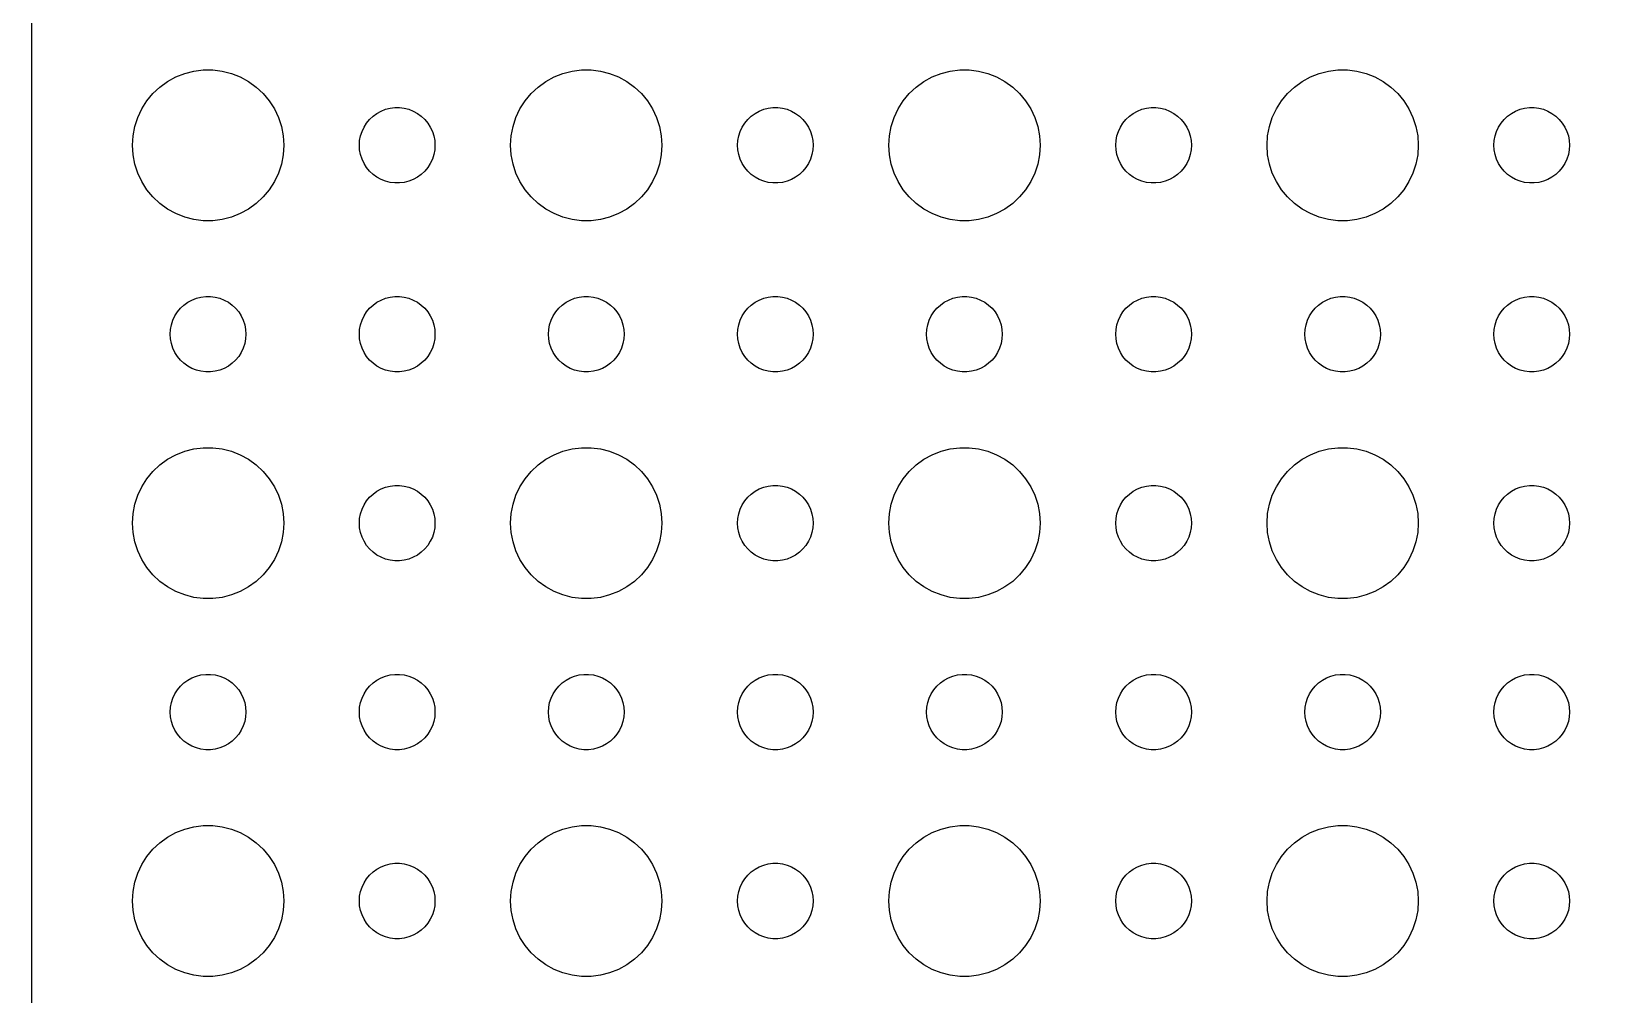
# Model space of a CAD drawing. Extents: x -67 to 67, y -74 to 74.
# Drawn here: x -67 to -4.3, y -41.2 to -3 of the extents above; entities that cross this region are included whole.
import ezdxf

# ---------------------------------------------------------------- set-up
doc = ezdxf.new("R2010")
doc.units = 0
doc.layers.get('0').update_dxf_attribs({"linetype": 'CONTINUOUS'})

msp = doc.modelspace()

# ---------------------------------------------------------------- linework, layer by layer
msp.add_lwpolyline([(-67, 69.5), (-67, -69.5), (-66.9606, -70.1267), (-66.8429, -70.7434), (-66.6489, -71.3406), (-66.3815, -71.9088), (-66.0451, -72.4389), (-65.6448, -72.9227), (-65.1871, -73.3526), (-64.6791, -73.7216), (-64.1289, -74.0241), (-63.5451, -74.2553), (-62.9369, -74.4114), (-62.314, -74.4901), (-62, -74.4901), (-62, -74.497), (62, -74.497)])
for points in [[(-60.1884, -10.4941), (-60.5621, -10.4469), (-60.9271, -10.3532), (-61.2773, -10.2145), (-61.6075, -10.033), (-61.9123, -9.81154), (-62.1869, -9.55364), (-62.4271, -9.26336), (-62.6289, -8.94526), (-62.7893, -8.60437), (-62.9057, -8.24607), (-62.9763, -7.876), (-63, -7.5), (-62.9763, -7.124), (-62.9057, -6.75393), (-62.7893, -6.39563), (-62.6289, -6.05474), (-62.4271, -5.73664), (-62.1869, -5.44636), (-61.9123, -5.18846), (-61.6075, -4.96702), (-61.2773, -4.78552), (-60.9271, -4.64683), (-60.5621, -4.55314), (-60.1884, -4.50592), (-59.8116, -4.50592), (-59.4379, -4.55314), (-59.0729, -4.64683), (-58.7227, -4.78552), (-58.3925, -4.96702), (-58.0877, -5.18846), (-57.8131, -5.44636), (-57.5729, -5.73664), (-57.3711, -6.05474), (-57.2107, -6.39563), (-57.0943, -6.75393), (-57.0237, -7.124), (-57, -7.5), (-57.0237, -7.876), (-57.0943, -8.24607), (-57.2107, -8.60437), (-57.3711, -8.94526), (-57.5729, -9.26336), (-57.8131, -9.55364), (-58.0877, -9.81154), (-58.3925, -10.033), (-58.7227, -10.2145), (-59.0729, -10.3532), (-59.4379, -10.4469), (-59.8116, -10.4941)], [(-45.1884, -10.4941), (-45.5621, -10.4469), (-45.9271, -10.3532), (-46.2773, -10.2145), (-46.6075, -10.033), (-46.9123, -9.81154), (-47.1869, -9.55364), (-47.4271, -9.26336), (-47.6289, -8.94526), (-47.7893, -8.60437), (-47.9057, -8.24607), (-47.9763, -7.876), (-48, -7.5), (-47.9763, -7.124), (-47.9057, -6.75393), (-47.7893, -6.39563), (-47.6289, -6.05474), (-47.4271, -5.73664), (-47.1869, -5.44636), (-46.9123, -5.18846), (-46.6075, -4.96702), (-46.2773, -4.78552), (-45.9271, -4.64683), (-45.5621, -4.55314), (-45.1884, -4.50592), (-44.8116, -4.50592), (-44.4379, -4.55314), (-44.0729, -4.64683), (-43.7227, -4.78552), (-43.3925, -4.96702), (-43.0877, -5.18846), (-42.8131, -5.44636), (-42.5729, -5.73664), (-42.3711, -6.05474), (-42.2107, -6.39563), (-42.0943, -6.75393), (-42.0237, -7.124), (-42, -7.5), (-42.0237, -7.876), (-42.0943, -8.24607), (-42.2107, -8.60437), (-42.3711, -8.94526), (-42.5729, -9.26336), (-42.8131, -9.55364), (-43.0877, -9.81154), (-43.3925, -10.033), (-43.7227, -10.2145), (-44.0729, -10.3532), (-44.4379, -10.4469), (-44.8116, -10.4941)], [(-30.1884, -10.4941), (-30.5621, -10.4469), (-30.9271, -10.3532), (-31.2773, -10.2145), (-31.6075, -10.033), (-31.9123, -9.81154), (-32.1869, -9.55364), (-32.4271, -9.26336), (-32.6289, -8.94526), (-32.7893, -8.60437), (-32.9057, -8.24607), (-32.9763, -7.876), (-33, -7.5), (-32.9763, -7.124), (-32.9057, -6.75393), (-32.7893, -6.39563), (-32.6289, -6.05474), (-32.4271, -5.73664), (-32.1869, -5.44636), (-31.9123, -5.18846), (-31.6075, -4.96702), (-31.2773, -4.78552), (-30.9271, -4.64683), (-30.5621, -4.55314), (-30.1884, -4.50592), (-29.8116, -4.50592), (-29.4379, -4.55314), (-29.0729, -4.64683), (-28.7227, -4.78552), (-28.3925, -4.96702), (-28.0877, -5.18846), (-27.8131, -5.44636), (-27.5729, -5.73664), (-27.3711, -6.05474), (-27.2107, -6.39563), (-27.0943, -6.75393), (-27.0237, -7.124), (-27, -7.5), (-27.0237, -7.876), (-27.0943, -8.24607), (-27.2107, -8.60437), (-27.3711, -8.94526), (-27.5729, -9.26336), (-27.8131, -9.55364), (-28.0877, -9.81154), (-28.3925, -10.033), (-28.7227, -10.2145), (-29.0729, -10.3532), (-29.4379, -10.4469), (-29.8116, -10.4941)], [(-15.1884, -10.4941), (-15.5621, -10.4469), (-15.9271, -10.3532), (-16.2773, -10.2145), (-16.6075, -10.033), (-16.9123, -9.81154), (-17.1869, -9.55364), (-17.4271, -9.26336), (-17.6289, -8.94526), (-17.7893, -8.60437), (-17.9057, -8.24607), (-17.9763, -7.876), (-18, -7.5), (-17.9763, -7.124), (-17.9057, -6.75393), (-17.7893, -6.39563), (-17.6289, -6.05474), (-17.4271, -5.73664), (-17.1869, -5.44636), (-16.9123, -5.18846), (-16.6075, -4.96702), (-16.2773, -4.78552), (-15.9271, -4.64683), (-15.5621, -4.55314), (-15.1884, -4.50592), (-14.8116, -4.50592), (-14.4379, -4.55314), (-14.0729, -4.64683), (-13.7227, -4.78552), (-13.3925, -4.96702), (-13.0877, -5.18846), (-12.8131, -5.44636), (-12.5729, -5.73664), (-12.3711, -6.05474), (-12.2107, -6.39563), (-12.0943, -6.75393), (-12.0237, -7.124), (-12, -7.5), (-12.0237, -7.876), (-12.0943, -8.24607), (-12.2107, -8.60437), (-12.3711, -8.94526), (-12.5729, -9.26336), (-12.8131, -9.55364), (-13.0877, -9.81154), (-13.3925, -10.033), (-13.7227, -10.2145), (-14.0729, -10.3532), (-14.4379, -10.4469), (-14.8116, -10.4941)], [(-52.5942, -8.99704), (-52.7811, -8.97343), (-52.9635, -8.92658), (-53.1387, -8.85724), (-53.3037, -8.76649), (-53.4561, -8.65577), (-53.5935, -8.52682), (-53.7135, -8.38168), (-53.8145, -8.22263), (-53.8947, -8.05219), (-53.9529, -7.87303), (-53.9882, -7.688), (-54, -7.5), (-53.9882, -7.312), (-53.9529, -7.12697), (-53.8947, -6.94781), (-53.8145, -6.77737), (-53.7135, -6.61832), (-53.5935, -6.47318), (-53.4561, -6.34423), (-53.3037, -6.23351), (-53.1387, -6.14276), (-52.9635, -6.07342), (-52.7811, -6.02657), (-52.5942, -6.00296), (-52.4058, -6.00296), (-52.2189, -6.02657), (-52.0365, -6.07342), (-51.8613, -6.14276), (-51.6963, -6.23351), (-51.5439, -6.34423), (-51.4065, -6.47318), (-51.2865, -6.61832), (-51.1855, -6.77737), (-51.1053, -6.94781), (-51.0471, -7.12697), (-51.0118, -7.312), (-51, -7.5), (-51.0118, -7.688), (-51.0471, -7.87303), (-51.1053, -8.05219), (-51.1855, -8.22263), (-51.2865, -8.38168), (-51.4065, -8.52682), (-51.5439, -8.65577), (-51.6963, -8.76649), (-51.8613, -8.85724), (-52.0365, -8.92658), (-52.2189, -8.97343), (-52.4058, -8.99704)], [(-37.5942, -8.99704), (-37.7811, -8.97343), (-37.9635, -8.92658), (-38.1387, -8.85724), (-38.3037, -8.76649), (-38.4561, -8.65577), (-38.5935, -8.52682), (-38.7135, -8.38168), (-38.8145, -8.22263), (-38.8947, -8.05219), (-38.9529, -7.87303), (-38.9882, -7.688), (-39, -7.5), (-38.9882, -7.312), (-38.9529, -7.12697), (-38.8947, -6.94781), (-38.8145, -6.77737), (-38.7135, -6.61832), (-38.5935, -6.47318), (-38.4561, -6.34423), (-38.3037, -6.23351), (-38.1387, -6.14276), (-37.9635, -6.07342), (-37.7811, -6.02657), (-37.5942, -6.00296), (-37.4058, -6.00296), (-37.2189, -6.02657), (-37.0365, -6.07342), (-36.8613, -6.14276), (-36.6963, -6.23351), (-36.5439, -6.34423), (-36.4065, -6.47318), (-36.2865, -6.61832), (-36.1855, -6.77737), (-36.1053, -6.94781), (-36.0471, -7.12697), (-36.0118, -7.312), (-36, -7.5), (-36.0118, -7.688), (-36.0471, -7.87303), (-36.1053, -8.05219), (-36.1855, -8.22263), (-36.2865, -8.38168), (-36.4065, -8.52682), (-36.5439, -8.65577), (-36.6963, -8.76649), (-36.8613, -8.85724), (-37.0365, -8.92658), (-37.2189, -8.97343), (-37.4058, -8.99704)], [(-22.5942, -8.99704), (-22.7811, -8.97343), (-22.9635, -8.92658), (-23.1387, -8.85724), (-23.3037, -8.76649), (-23.4561, -8.65577), (-23.5935, -8.52682), (-23.7135, -8.38168), (-23.8145, -8.22263), (-23.8947, -8.05219), (-23.9529, -7.87303), (-23.9882, -7.688), (-24, -7.5), (-23.9882, -7.312), (-23.9529, -7.12697), (-23.8947, -6.94781), (-23.8145, -6.77737), (-23.7135, -6.61832), (-23.5935, -6.47318), (-23.4561, -6.34423), (-23.3037, -6.23351), (-23.1387, -6.14276), (-22.9635, -6.07342), (-22.7811, -6.02657), (-22.5942, -6.00296), (-22.4058, -6.00296), (-22.2189, -6.02657), (-22.0365, -6.07342), (-21.8613, -6.14276), (-21.6963, -6.23351), (-21.5439, -6.34423), (-21.4065, -6.47318), (-21.2865, -6.61832), (-21.1855, -6.77737), (-21.1053, -6.94781), (-21.0471, -7.12697), (-21.0118, -7.312), (-21, -7.5), (-21.0118, -7.688), (-21.0471, -7.87303), (-21.1053, -8.05219), (-21.1855, -8.22263), (-21.2865, -8.38168), (-21.4065, -8.52682), (-21.5439, -8.65577), (-21.6963, -8.76649), (-21.8613, -8.85724), (-22.0365, -8.92658), (-22.2189, -8.97343), (-22.4058, -8.99704)], [(-7.59419, -8.99704), (-7.78107, -8.97343), (-7.96353, -8.92658), (-8.13867, -8.85724), (-8.30374, -8.76649), (-8.45614, -8.65577), (-8.59345, -8.52682), (-8.71353, -8.38168), (-8.81446, -8.22263), (-8.89466, -8.05219), (-8.95287, -7.87303), (-8.98817, -7.688), (-9, -7.5), (-8.98817, -7.312), (-8.95287, -7.12697), (-8.89466, -6.94781), (-8.81446, -6.77737), (-8.71353, -6.61832), (-8.59345, -6.47318), (-8.45614, -6.34423), (-8.30374, -6.23351), (-8.13867, -6.14276), (-7.96353, -6.07342), (-7.78107, -6.02657), (-7.59419, -6.00296), (-7.40581, -6.00296), (-7.21893, -6.02657), (-7.03647, -6.07342), (-6.86133, -6.14276), (-6.69626, -6.23351), (-6.54386, -6.34423), (-6.40655, -6.47318), (-6.28647, -6.61832), (-6.18554, -6.77737), (-6.10534, -6.94781), (-6.04713, -7.12697), (-6.01183, -7.312), (-6, -7.5), (-6.01183, -7.688), (-6.04713, -7.87303), (-6.10534, -8.05219), (-6.18554, -8.22263), (-6.28647, -8.38168), (-6.40655, -8.52682), (-6.54386, -8.65577), (-6.69626, -8.76649), (-6.86133, -8.85724), (-7.03647, -8.92658), (-7.21893, -8.97343), (-7.40581, -8.99704)], [(-60.0942, -16.497), (-60.2811, -16.4734), (-60.4635, -16.4266), (-60.6387, -16.3572), (-60.8037, -16.2665), (-60.9561, -16.1558), (-61.0935, -16.0268), (-61.2135, -15.8817), (-61.3145, -15.7226), (-61.3947, -15.5522), (-61.4529, -15.373), (-61.4882, -15.188), (-61.5, -15), (-61.4882, -14.812), (-61.4529, -14.627), (-61.3947, -14.4478), (-61.3145, -14.2774), (-61.2135, -14.1183), (-61.0935, -13.9732), (-60.9561, -13.8442), (-60.8037, -13.7335), (-60.6387, -13.6428), (-60.4635, -13.5734), (-60.2811, -13.5266), (-60.0942, -13.503), (-59.9058, -13.503), (-59.7189, -13.5266), (-59.5365, -13.5734), (-59.3613, -13.6428), (-59.1963, -13.7335), (-59.0439, -13.8442), (-58.9065, -13.9732), (-58.7865, -14.1183), (-58.6855, -14.2774), (-58.6053, -14.4478), (-58.5471, -14.627), (-58.5118, -14.812), (-58.5, -15), (-58.5118, -15.188), (-58.5471, -15.373), (-58.6053, -15.5522), (-58.6855, -15.7226), (-58.7865, -15.8817), (-58.9065, -16.0268), (-59.0439, -16.1558), (-59.1963, -16.2665), (-59.3613, -16.3572), (-59.5365, -16.4266), (-59.7189, -16.4734), (-59.9058, -16.497)], [(-52.5942, -16.497), (-52.7811, -16.4734), (-52.9635, -16.4266), (-53.1387, -16.3572), (-53.3037, -16.2665), (-53.4561, -16.1558), (-53.5935, -16.0268), (-53.7135, -15.8817), (-53.8145, -15.7226), (-53.8947, -15.5522), (-53.9529, -15.373), (-53.9882, -15.188), (-54, -15), (-53.9882, -14.812), (-53.9529, -14.627), (-53.8947, -14.4478), (-53.8145, -14.2774), (-53.7135, -14.1183), (-53.5935, -13.9732), (-53.4561, -13.8442), (-53.3037, -13.7335), (-53.1387, -13.6428), (-52.9635, -13.5734), (-52.7811, -13.5266), (-52.5942, -13.503), (-52.4058, -13.503), (-52.2189, -13.5266), (-52.0365, -13.5734), (-51.8613, -13.6428), (-51.6963, -13.7335), (-51.5439, -13.8442), (-51.4065, -13.9732), (-51.2865, -14.1183), (-51.1855, -14.2774), (-51.1053, -14.4478), (-51.0471, -14.627), (-51.0118, -14.812), (-51, -15), (-51.0118, -15.188), (-51.0471, -15.373), (-51.1053, -15.5522), (-51.1855, -15.7226), (-51.2865, -15.8817), (-51.4065, -16.0268), (-51.5439, -16.1558), (-51.6963, -16.2665), (-51.8613, -16.3572), (-52.0365, -16.4266), (-52.2189, -16.4734), (-52.4058, -16.497)], [(-45.0942, -16.497), (-45.2811, -16.4734), (-45.4635, -16.4266), (-45.6387, -16.3572), (-45.8037, -16.2665), (-45.9561, -16.1558), (-46.0935, -16.0268), (-46.2135, -15.8817), (-46.3145, -15.7226), (-46.3947, -15.5522), (-46.4529, -15.373), (-46.4882, -15.188), (-46.5, -15), (-46.4882, -14.812), (-46.4529, -14.627), (-46.3947, -14.4478), (-46.3145, -14.2774), (-46.2135, -14.1183), (-46.0935, -13.9732), (-45.9561, -13.8442), (-45.8037, -13.7335), (-45.6387, -13.6428), (-45.4635, -13.5734), (-45.2811, -13.5266), (-45.0942, -13.503), (-44.9058, -13.503), (-44.7189, -13.5266), (-44.5365, -13.5734), (-44.3613, -13.6428), (-44.1963, -13.7335), (-44.0439, -13.8442), (-43.9065, -13.9732), (-43.7865, -14.1183), (-43.6855, -14.2774), (-43.6053, -14.4478), (-43.5471, -14.627), (-43.5118, -14.812), (-43.5, -15), (-43.5118, -15.188), (-43.5471, -15.373), (-43.6053, -15.5522), (-43.6855, -15.7226), (-43.7865, -15.8817), (-43.9065, -16.0268), (-44.0439, -16.1558), (-44.1963, -16.2665), (-44.3613, -16.3572), (-44.5365, -16.4266), (-44.7189, -16.4734), (-44.9058, -16.497)], [(-37.5942, -16.497), (-37.7811, -16.4734), (-37.9635, -16.4266), (-38.1387, -16.3572), (-38.3037, -16.2665), (-38.4561, -16.1558), (-38.5935, -16.0268), (-38.7135, -15.8817), (-38.8145, -15.7226), (-38.8947, -15.5522), (-38.9529, -15.373), (-38.9882, -15.188), (-39, -15), (-38.9882, -14.812), (-38.9529, -14.627), (-38.8947, -14.4478), (-38.8145, -14.2774), (-38.7135, -14.1183), (-38.5935, -13.9732), (-38.4561, -13.8442), (-38.3037, -13.7335), (-38.1387, -13.6428), (-37.9635, -13.5734), (-37.7811, -13.5266), (-37.5942, -13.503), (-37.4058, -13.503), (-37.2189, -13.5266), (-37.0365, -13.5734), (-36.8613, -13.6428), (-36.6963, -13.7335), (-36.5439, -13.8442), (-36.4065, -13.9732), (-36.2865, -14.1183), (-36.1855, -14.2774), (-36.1053, -14.4478), (-36.0471, -14.627), (-36.0118, -14.812), (-36, -15), (-36.0118, -15.188), (-36.0471, -15.373), (-36.1053, -15.5522), (-36.1855, -15.7226), (-36.2865, -15.8817), (-36.4065, -16.0268), (-36.5439, -16.1558), (-36.6963, -16.2665), (-36.8613, -16.3572), (-37.0365, -16.4266), (-37.2189, -16.4734), (-37.4058, -16.497)], [(-30.0942, -16.497), (-30.2811, -16.4734), (-30.4635, -16.4266), (-30.6387, -16.3572), (-30.8037, -16.2665), (-30.9561, -16.1558), (-31.0935, -16.0268), (-31.2135, -15.8817), (-31.3145, -15.7226), (-31.3947, -15.5522), (-31.4529, -15.373), (-31.4882, -15.188), (-31.5, -15), (-31.4882, -14.812), (-31.4529, -14.627), (-31.3947, -14.4478), (-31.3145, -14.2774), (-31.2135, -14.1183), (-31.0935, -13.9732), (-30.9561, -13.8442), (-30.8037, -13.7335), (-30.6387, -13.6428), (-30.4635, -13.5734), (-30.2811, -13.5266), (-30.0942, -13.503), (-29.9058, -13.503), (-29.7189, -13.5266), (-29.5365, -13.5734), (-29.3613, -13.6428), (-29.1963, -13.7335), (-29.0439, -13.8442), (-28.9065, -13.9732), (-28.7865, -14.1183), (-28.6855, -14.2774), (-28.6053, -14.4478), (-28.5471, -14.627), (-28.5118, -14.812), (-28.5, -15), (-28.5118, -15.188), (-28.5471, -15.373), (-28.6053, -15.5522), (-28.6855, -15.7226), (-28.7865, -15.8817), (-28.9065, -16.0268), (-29.0439, -16.1558), (-29.1963, -16.2665), (-29.3613, -16.3572), (-29.5365, -16.4266), (-29.7189, -16.4734), (-29.9058, -16.497)], [(-22.5942, -16.497), (-22.7811, -16.4734), (-22.9635, -16.4266), (-23.1387, -16.3572), (-23.3037, -16.2665), (-23.4561, -16.1558), (-23.5935, -16.0268), (-23.7135, -15.8817), (-23.8145, -15.7226), (-23.8947, -15.5522), (-23.9529, -15.373), (-23.9882, -15.188), (-24, -15), (-23.9882, -14.812), (-23.9529, -14.627), (-23.8947, -14.4478), (-23.8145, -14.2774), (-23.7135, -14.1183), (-23.5935, -13.9732), (-23.4561, -13.8442), (-23.3037, -13.7335), (-23.1387, -13.6428), (-22.9635, -13.5734), (-22.7811, -13.5266), (-22.5942, -13.503), (-22.4058, -13.503), (-22.2189, -13.5266), (-22.0365, -13.5734), (-21.8613, -13.6428), (-21.6963, -13.7335), (-21.5439, -13.8442), (-21.4065, -13.9732), (-21.2865, -14.1183), (-21.1855, -14.2774), (-21.1053, -14.4478), (-21.0471, -14.627), (-21.0118, -14.812), (-21, -15), (-21.0118, -15.188), (-21.0471, -15.373), (-21.1053, -15.5522), (-21.1855, -15.7226), (-21.2865, -15.8817), (-21.4065, -16.0268), (-21.5439, -16.1558), (-21.6963, -16.2665), (-21.8613, -16.3572), (-22.0365, -16.4266), (-22.2189, -16.4734), (-22.4058, -16.497)], [(-15.0942, -16.497), (-15.2811, -16.4734), (-15.4635, -16.4266), (-15.6387, -16.3572), (-15.8037, -16.2665), (-15.9561, -16.1558), (-16.0935, -16.0268), (-16.2135, -15.8817), (-16.3145, -15.7226), (-16.3947, -15.5522), (-16.4529, -15.373), (-16.4882, -15.188), (-16.5, -15), (-16.4882, -14.812), (-16.4529, -14.627), (-16.3947, -14.4478), (-16.3145, -14.2774), (-16.2135, -14.1183), (-16.0935, -13.9732), (-15.9561, -13.8442), (-15.8037, -13.7335), (-15.6387, -13.6428), (-15.4635, -13.5734), (-15.2811, -13.5266), (-15.0942, -13.503), (-14.9058, -13.503), (-14.7189, -13.5266), (-14.5365, -13.5734), (-14.3613, -13.6428), (-14.1963, -13.7335), (-14.0439, -13.8442), (-13.9065, -13.9732), (-13.7865, -14.1183), (-13.6855, -14.2774), (-13.6053, -14.4478), (-13.5471, -14.627), (-13.5118, -14.812), (-13.5, -15), (-13.5118, -15.188), (-13.5471, -15.373), (-13.6053, -15.5522), (-13.6855, -15.7226), (-13.7865, -15.8817), (-13.9065, -16.0268), (-14.0439, -16.1558), (-14.1963, -16.2665), (-14.3613, -16.3572), (-14.5365, -16.4266), (-14.7189, -16.4734), (-14.9058, -16.497)], [(-7.59419, -16.497), (-7.78107, -16.4734), (-7.96353, -16.4266), (-8.13867, -16.3572), (-8.30374, -16.2665), (-8.45614, -16.1558), (-8.59345, -16.0268), (-8.71353, -15.8817), (-8.81446, -15.7226), (-8.89466, -15.5522), (-8.95287, -15.373), (-8.98817, -15.188), (-9, -15), (-8.98817, -14.812), (-8.95287, -14.627), (-8.89466, -14.4478), (-8.81446, -14.2774), (-8.71353, -14.1183), (-8.59345, -13.9732), (-8.45614, -13.8442), (-8.30374, -13.7335), (-8.13867, -13.6428), (-7.96353, -13.5734), (-7.78107, -13.5266), (-7.59419, -13.503), (-7.40581, -13.503), (-7.21893, -13.5266), (-7.03647, -13.5734), (-6.86133, -13.6428), (-6.69626, -13.7335), (-6.54386, -13.8442), (-6.40655, -13.9732), (-6.28647, -14.1183), (-6.18554, -14.2774), (-6.10534, -14.4478), (-6.04713, -14.627), (-6.01183, -14.812), (-6, -15), (-6.01183, -15.188), (-6.04713, -15.373), (-6.10534, -15.5522), (-6.18554, -15.7226), (-6.28647, -15.8817), (-6.40655, -16.0268), (-6.54386, -16.1558), (-6.69626, -16.2665), (-6.86133, -16.3572), (-7.03647, -16.4266), (-7.21893, -16.4734), (-7.40581, -16.497)], [(-60.1884, -25.4941), (-60.5621, -25.4469), (-60.9271, -25.3532), (-61.2773, -25.2145), (-61.6075, -25.033), (-61.9123, -24.8115), (-62.1869, -24.5536), (-62.4271, -24.2634), (-62.6289, -23.9453), (-62.7893, -23.6044), (-62.9057, -23.2461), (-62.9763, -22.876), (-63, -22.5), (-62.9763, -22.124), (-62.9057, -21.7539), (-62.7893, -21.3956), (-62.6289, -21.0547), (-62.4271, -20.7366), (-62.1869, -20.4464), (-61.9123, -20.1885), (-61.6075, -19.967), (-61.2773, -19.7855), (-60.9271, -19.6468), (-60.5621, -19.5531), (-60.1884, -19.5059), (-59.8116, -19.5059), (-59.4379, -19.5531), (-59.0729, -19.6468), (-58.7227, -19.7855), (-58.3925, -19.967), (-58.0877, -20.1885), (-57.8131, -20.4464), (-57.5729, -20.7366), (-57.3711, -21.0547), (-57.2107, -21.3956), (-57.0943, -21.7539), (-57.0237, -22.124), (-57, -22.5), (-57.0237, -22.876), (-57.0943, -23.2461), (-57.2107, -23.6044), (-57.3711, -23.9453), (-57.5729, -24.2634), (-57.8131, -24.5536), (-58.0877, -24.8115), (-58.3925, -25.033), (-58.7227, -25.2145), (-59.0729, -25.3532), (-59.4379, -25.4469), (-59.8116, -25.4941)], [(-45.1884, -25.4941), (-45.5621, -25.4469), (-45.9271, -25.3532), (-46.2773, -25.2145), (-46.6075, -25.033), (-46.9123, -24.8115), (-47.1869, -24.5536), (-47.4271, -24.2634), (-47.6289, -23.9453), (-47.7893, -23.6044), (-47.9057, -23.2461), (-47.9763, -22.876), (-48, -22.5), (-47.9763, -22.124), (-47.9057, -21.7539), (-47.7893, -21.3956), (-47.6289, -21.0547), (-47.4271, -20.7366), (-47.1869, -20.4464), (-46.9123, -20.1885), (-46.6075, -19.967), (-46.2773, -19.7855), (-45.9271, -19.6468), (-45.5621, -19.5531), (-45.1884, -19.5059), (-44.8116, -19.5059), (-44.4379, -19.5531), (-44.0729, -19.6468), (-43.7227, -19.7855), (-43.3925, -19.967), (-43.0877, -20.1885), (-42.8131, -20.4464), (-42.5729, -20.7366), (-42.3711, -21.0547), (-42.2107, -21.3956), (-42.0943, -21.7539), (-42.0237, -22.124), (-42, -22.5), (-42.0237, -22.876), (-42.0943, -23.2461), (-42.2107, -23.6044), (-42.3711, -23.9453), (-42.5729, -24.2634), (-42.8131, -24.5536), (-43.0877, -24.8115), (-43.3925, -25.033), (-43.7227, -25.2145), (-44.0729, -25.3532), (-44.4379, -25.4469), (-44.8116, -25.4941)], [(-30.1884, -25.4941), (-30.5621, -25.4469), (-30.9271, -25.3532), (-31.2773, -25.2145), (-31.6075, -25.033), (-31.9123, -24.8115), (-32.1869, -24.5536), (-32.4271, -24.2634), (-32.6289, -23.9453), (-32.7893, -23.6044), (-32.9057, -23.2461), (-32.9763, -22.876), (-33, -22.5), (-32.9763, -22.124), (-32.9057, -21.7539), (-32.7893, -21.3956), (-32.6289, -21.0547), (-32.4271, -20.7366), (-32.1869, -20.4464), (-31.9123, -20.1885), (-31.6075, -19.967), (-31.2773, -19.7855), (-30.9271, -19.6468), (-30.5621, -19.5531), (-30.1884, -19.5059), (-29.8116, -19.5059), (-29.4379, -19.5531), (-29.0729, -19.6468), (-28.7227, -19.7855), (-28.3925, -19.967), (-28.0877, -20.1885), (-27.8131, -20.4464), (-27.5729, -20.7366), (-27.3711, -21.0547), (-27.2107, -21.3956), (-27.0943, -21.7539), (-27.0237, -22.124), (-27, -22.5), (-27.0237, -22.876), (-27.0943, -23.2461), (-27.2107, -23.6044), (-27.3711, -23.9453), (-27.5729, -24.2634), (-27.8131, -24.5536), (-28.0877, -24.8115), (-28.3925, -25.033), (-28.7227, -25.2145), (-29.0729, -25.3532), (-29.4379, -25.4469), (-29.8116, -25.4941)], [(-15.1884, -25.4941), (-15.5621, -25.4469), (-15.9271, -25.3532), (-16.2773, -25.2145), (-16.6075, -25.033), (-16.9123, -24.8115), (-17.1869, -24.5536), (-17.4271, -24.2634), (-17.6289, -23.9453), (-17.7893, -23.6044), (-17.9057, -23.2461), (-17.9763, -22.876), (-18, -22.5), (-17.9763, -22.124), (-17.9057, -21.7539), (-17.7893, -21.3956), (-17.6289, -21.0547), (-17.4271, -20.7366), (-17.1869, -20.4464), (-16.9123, -20.1885), (-16.6075, -19.967), (-16.2773, -19.7855), (-15.9271, -19.6468), (-15.5621, -19.5531), (-15.1884, -19.5059), (-14.8116, -19.5059), (-14.4379, -19.5531), (-14.0729, -19.6468), (-13.7227, -19.7855), (-13.3925, -19.967), (-13.0877, -20.1885), (-12.8131, -20.4464), (-12.5729, -20.7366), (-12.3711, -21.0547), (-12.2107, -21.3956), (-12.0943, -21.7539), (-12.0237, -22.124), (-12, -22.5), (-12.0237, -22.876), (-12.0943, -23.2461), (-12.2107, -23.6044), (-12.3711, -23.9453), (-12.5729, -24.2634), (-12.8131, -24.5536), (-13.0877, -24.8115), (-13.3925, -25.033), (-13.7227, -25.2145), (-14.0729, -25.3532), (-14.4379, -25.4469), (-14.8116, -25.4941)], [(-52.5942, -23.997), (-52.7811, -23.9734), (-52.9635, -23.9266), (-53.1387, -23.8572), (-53.3037, -23.7665), (-53.4561, -23.6558), (-53.5935, -23.5268), (-53.7135, -23.3817), (-53.8145, -23.2226), (-53.8947, -23.0522), (-53.9529, -22.873), (-53.9882, -22.688), (-54, -22.5), (-53.9882, -22.312), (-53.9529, -22.127), (-53.8947, -21.9478), (-53.8145, -21.7774), (-53.7135, -21.6183), (-53.5935, -21.4732), (-53.4561, -21.3442), (-53.3037, -21.2335), (-53.1387, -21.1428), (-52.9635, -21.0734), (-52.7811, -21.0266), (-52.5942, -21.003), (-52.4058, -21.003), (-52.2189, -21.0266), (-52.0365, -21.0734), (-51.8613, -21.1428), (-51.6963, -21.2335), (-51.5439, -21.3442), (-51.4065, -21.4732), (-51.2865, -21.6183), (-51.1855, -21.7774), (-51.1053, -21.9478), (-51.0471, -22.127), (-51.0118, -22.312), (-51, -22.5), (-51.0118, -22.688), (-51.0471, -22.873), (-51.1053, -23.0522), (-51.1855, -23.2226), (-51.2865, -23.3817), (-51.4065, -23.5268), (-51.5439, -23.6558), (-51.6963, -23.7665), (-51.8613, -23.8572), (-52.0365, -23.9266), (-52.2189, -23.9734), (-52.4058, -23.997)], [(-37.5942, -23.997), (-37.7811, -23.9734), (-37.9635, -23.9266), (-38.1387, -23.8572), (-38.3037, -23.7665), (-38.4561, -23.6558), (-38.5935, -23.5268), (-38.7135, -23.3817), (-38.8145, -23.2226), (-38.8947, -23.0522), (-38.9529, -22.873), (-38.9882, -22.688), (-39, -22.5), (-38.9882, -22.312), (-38.9529, -22.127), (-38.8947, -21.9478), (-38.8145, -21.7774), (-38.7135, -21.6183), (-38.5935, -21.4732), (-38.4561, -21.3442), (-38.3037, -21.2335), (-38.1387, -21.1428), (-37.9635, -21.0734), (-37.7811, -21.0266), (-37.5942, -21.003), (-37.4058, -21.003), (-37.2189, -21.0266), (-37.0365, -21.0734), (-36.8613, -21.1428), (-36.6963, -21.2335), (-36.5439, -21.3442), (-36.4065, -21.4732), (-36.2865, -21.6183), (-36.1855, -21.7774), (-36.1053, -21.9478), (-36.0471, -22.127), (-36.0118, -22.312), (-36, -22.5), (-36.0118, -22.688), (-36.0471, -22.873), (-36.1053, -23.0522), (-36.1855, -23.2226), (-36.2865, -23.3817), (-36.4065, -23.5268), (-36.5439, -23.6558), (-36.6963, -23.7665), (-36.8613, -23.8572), (-37.0365, -23.9266), (-37.2189, -23.9734), (-37.4058, -23.997)], [(-22.5942, -23.997), (-22.7811, -23.9734), (-22.9635, -23.9266), (-23.1387, -23.8572), (-23.3037, -23.7665), (-23.4561, -23.6558), (-23.5935, -23.5268), (-23.7135, -23.3817), (-23.8145, -23.2226), (-23.8947, -23.0522), (-23.9529, -22.873), (-23.9882, -22.688), (-24, -22.5), (-23.9882, -22.312), (-23.9529, -22.127), (-23.8947, -21.9478), (-23.8145, -21.7774), (-23.7135, -21.6183), (-23.5935, -21.4732), (-23.4561, -21.3442), (-23.3037, -21.2335), (-23.1387, -21.1428), (-22.9635, -21.0734), (-22.7811, -21.0266), (-22.5942, -21.003), (-22.4058, -21.003), (-22.2189, -21.0266), (-22.0365, -21.0734), (-21.8613, -21.1428), (-21.6963, -21.2335), (-21.5439, -21.3442), (-21.4065, -21.4732), (-21.2865, -21.6183), (-21.1855, -21.7774), (-21.1053, -21.9478), (-21.0471, -22.127), (-21.0118, -22.312), (-21, -22.5), (-21.0118, -22.688), (-21.0471, -22.873), (-21.1053, -23.0522), (-21.1855, -23.2226), (-21.2865, -23.3817), (-21.4065, -23.5268), (-21.5439, -23.6558), (-21.6963, -23.7665), (-21.8613, -23.8572), (-22.0365, -23.9266), (-22.2189, -23.9734), (-22.4058, -23.997)], [(-7.59419, -23.997), (-7.78107, -23.9734), (-7.96353, -23.9266), (-8.13867, -23.8572), (-8.30374, -23.7665), (-8.45614, -23.6558), (-8.59345, -23.5268), (-8.71353, -23.3817), (-8.81446, -23.2226), (-8.89466, -23.0522), (-8.95287, -22.873), (-8.98817, -22.688), (-9, -22.5), (-8.98817, -22.312), (-8.95287, -22.127), (-8.89466, -21.9478), (-8.81446, -21.7774), (-8.71353, -21.6183), (-8.59345, -21.4732), (-8.45614, -21.3442), (-8.30374, -21.2335), (-8.13867, -21.1428), (-7.96353, -21.0734), (-7.78107, -21.0266), (-7.59419, -21.003), (-7.40581, -21.003), (-7.21893, -21.0266), (-7.03647, -21.0734), (-6.86133, -21.1428), (-6.69626, -21.2335), (-6.54386, -21.3442), (-6.40655, -21.4732), (-6.28647, -21.6183), (-6.18554, -21.7774), (-6.10534, -21.9478), (-6.04713, -22.127), (-6.01183, -22.312), (-6, -22.5), (-6.01183, -22.688), (-6.04713, -22.873), (-6.10534, -23.0522), (-6.18554, -23.2226), (-6.28647, -23.3817), (-6.40655, -23.5268), (-6.54386, -23.6558), (-6.69626, -23.7665), (-6.86133, -23.8572), (-7.03647, -23.9266), (-7.21893, -23.9734), (-7.40581, -23.997)], [(-60.0942, -31.497), (-60.2811, -31.4734), (-60.4635, -31.4266), (-60.6387, -31.3572), (-60.8037, -31.2665), (-60.9561, -31.1558), (-61.0935, -31.0268), (-61.2135, -30.8817), (-61.3145, -30.7226), (-61.3947, -30.5522), (-61.4529, -30.373), (-61.4882, -30.188), (-61.5, -30), (-61.4882, -29.812), (-61.4529, -29.627), (-61.3947, -29.4478), (-61.3145, -29.2774), (-61.2135, -29.1183), (-61.0935, -28.9732), (-60.9561, -28.8442), (-60.8037, -28.7335), (-60.6387, -28.6428), (-60.4635, -28.5734), (-60.2811, -28.5266), (-60.0942, -28.503), (-59.9058, -28.503), (-59.7189, -28.5266), (-59.5365, -28.5734), (-59.3613, -28.6428), (-59.1963, -28.7335), (-59.0439, -28.8442), (-58.9065, -28.9732), (-58.7865, -29.1183), (-58.6855, -29.2774), (-58.6053, -29.4478), (-58.5471, -29.627), (-58.5118, -29.812), (-58.5, -30), (-58.5118, -30.188), (-58.5471, -30.373), (-58.6053, -30.5522), (-58.6855, -30.7226), (-58.7865, -30.8817), (-58.9065, -31.0268), (-59.0439, -31.1558), (-59.1963, -31.2665), (-59.3613, -31.3572), (-59.5365, -31.4266), (-59.7189, -31.4734), (-59.9058, -31.497)], [(-52.5942, -31.497), (-52.7811, -31.4734), (-52.9635, -31.4266), (-53.1387, -31.3572), (-53.3037, -31.2665), (-53.4561, -31.1558), (-53.5935, -31.0268), (-53.7135, -30.8817), (-53.8145, -30.7226), (-53.8947, -30.5522), (-53.9529, -30.373), (-53.9882, -30.188), (-54, -30), (-53.9882, -29.812), (-53.9529, -29.627), (-53.8947, -29.4478), (-53.8145, -29.2774), (-53.7135, -29.1183), (-53.5935, -28.9732), (-53.4561, -28.8442), (-53.3037, -28.7335), (-53.1387, -28.6428), (-52.9635, -28.5734), (-52.7811, -28.5266), (-52.5942, -28.503), (-52.4058, -28.503), (-52.2189, -28.5266), (-52.0365, -28.5734), (-51.8613, -28.6428), (-51.6963, -28.7335), (-51.5439, -28.8442), (-51.4065, -28.9732), (-51.2865, -29.1183), (-51.1855, -29.2774), (-51.1053, -29.4478), (-51.0471, -29.627), (-51.0118, -29.812), (-51, -30), (-51.0118, -30.188), (-51.0471, -30.373), (-51.1053, -30.5522), (-51.1855, -30.7226), (-51.2865, -30.8817), (-51.4065, -31.0268), (-51.5439, -31.1558), (-51.6963, -31.2665), (-51.8613, -31.3572), (-52.0365, -31.4266), (-52.2189, -31.4734), (-52.4058, -31.497)], [(-45.0942, -31.497), (-45.2811, -31.4734), (-45.4635, -31.4266), (-45.6387, -31.3572), (-45.8037, -31.2665), (-45.9561, -31.1558), (-46.0935, -31.0268), (-46.2135, -30.8817), (-46.3145, -30.7226), (-46.3947, -30.5522), (-46.4529, -30.373), (-46.4882, -30.188), (-46.5, -30), (-46.4882, -29.812), (-46.4529, -29.627), (-46.3947, -29.4478), (-46.3145, -29.2774), (-46.2135, -29.1183), (-46.0935, -28.9732), (-45.9561, -28.8442), (-45.8037, -28.7335), (-45.6387, -28.6428), (-45.4635, -28.5734), (-45.2811, -28.5266), (-45.0942, -28.503), (-44.9058, -28.503), (-44.7189, -28.5266), (-44.5365, -28.5734), (-44.3613, -28.6428), (-44.1963, -28.7335), (-44.0439, -28.8442), (-43.9065, -28.9732), (-43.7865, -29.1183), (-43.6855, -29.2774), (-43.6053, -29.4478), (-43.5471, -29.627), (-43.5118, -29.812), (-43.5, -30), (-43.5118, -30.188), (-43.5471, -30.373), (-43.6053, -30.5522), (-43.6855, -30.7226), (-43.7865, -30.8817), (-43.9065, -31.0268), (-44.0439, -31.1558), (-44.1963, -31.2665), (-44.3613, -31.3572), (-44.5365, -31.4266), (-44.7189, -31.4734), (-44.9058, -31.497)], [(-37.5942, -31.497), (-37.7811, -31.4734), (-37.9635, -31.4266), (-38.1387, -31.3572), (-38.3037, -31.2665), (-38.4561, -31.1558), (-38.5935, -31.0268), (-38.7135, -30.8817), (-38.8145, -30.7226), (-38.8947, -30.5522), (-38.9529, -30.373), (-38.9882, -30.188), (-39, -30), (-38.9882, -29.812), (-38.9529, -29.627), (-38.8947, -29.4478), (-38.8145, -29.2774), (-38.7135, -29.1183), (-38.5935, -28.9732), (-38.4561, -28.8442), (-38.3037, -28.7335), (-38.1387, -28.6428), (-37.9635, -28.5734), (-37.7811, -28.5266), (-37.5942, -28.503), (-37.4058, -28.503), (-37.2189, -28.5266), (-37.0365, -28.5734), (-36.8613, -28.6428), (-36.6963, -28.7335), (-36.5439, -28.8442), (-36.4065, -28.9732), (-36.2865, -29.1183), (-36.1855, -29.2774), (-36.1053, -29.4478), (-36.0471, -29.627), (-36.0118, -29.812), (-36, -30), (-36.0118, -30.188), (-36.0471, -30.373), (-36.1053, -30.5522), (-36.1855, -30.7226), (-36.2865, -30.8817), (-36.4065, -31.0268), (-36.5439, -31.1558), (-36.6963, -31.2665), (-36.8613, -31.3572), (-37.0365, -31.4266), (-37.2189, -31.4734), (-37.4058, -31.497)], [(-30.0942, -31.497), (-30.2811, -31.4734), (-30.4635, -31.4266), (-30.6387, -31.3572), (-30.8037, -31.2665), (-30.9561, -31.1558), (-31.0935, -31.0268), (-31.2135, -30.8817), (-31.3145, -30.7226), (-31.3947, -30.5522), (-31.4529, -30.373), (-31.4882, -30.188), (-31.5, -30), (-31.4882, -29.812), (-31.4529, -29.627), (-31.3947, -29.4478), (-31.3145, -29.2774), (-31.2135, -29.1183), (-31.0935, -28.9732), (-30.9561, -28.8442), (-30.8037, -28.7335), (-30.6387, -28.6428), (-30.4635, -28.5734), (-30.2811, -28.5266), (-30.0942, -28.503), (-29.9058, -28.503), (-29.7189, -28.5266), (-29.5365, -28.5734), (-29.3613, -28.6428), (-29.1963, -28.7335), (-29.0439, -28.8442), (-28.9065, -28.9732), (-28.7865, -29.1183), (-28.6855, -29.2774), (-28.6053, -29.4478), (-28.5471, -29.627), (-28.5118, -29.812), (-28.5, -30), (-28.5118, -30.188), (-28.5471, -30.373), (-28.6053, -30.5522), (-28.6855, -30.7226), (-28.7865, -30.8817), (-28.9065, -31.0268), (-29.0439, -31.1558), (-29.1963, -31.2665), (-29.3613, -31.3572), (-29.5365, -31.4266), (-29.7189, -31.4734), (-29.9058, -31.497)], [(-22.5942, -31.497), (-22.7811, -31.4734), (-22.9635, -31.4266), (-23.1387, -31.3572), (-23.3037, -31.2665), (-23.4561, -31.1558), (-23.5935, -31.0268), (-23.7135, -30.8817), (-23.8145, -30.7226), (-23.8947, -30.5522), (-23.9529, -30.373), (-23.9882, -30.188), (-24, -30), (-23.9882, -29.812), (-23.9529, -29.627), (-23.8947, -29.4478), (-23.8145, -29.2774), (-23.7135, -29.1183), (-23.5935, -28.9732), (-23.4561, -28.8442), (-23.3037, -28.7335), (-23.1387, -28.6428), (-22.9635, -28.5734), (-22.7811, -28.5266), (-22.5942, -28.503), (-22.4058, -28.503), (-22.2189, -28.5266), (-22.0365, -28.5734), (-21.8613, -28.6428), (-21.6963, -28.7335), (-21.5439, -28.8442), (-21.4065, -28.9732), (-21.2865, -29.1183), (-21.1855, -29.2774), (-21.1053, -29.4478), (-21.0471, -29.627), (-21.0118, -29.812), (-21, -30), (-21.0118, -30.188), (-21.0471, -30.373), (-21.1053, -30.5522), (-21.1855, -30.7226), (-21.2865, -30.8817), (-21.4065, -31.0268), (-21.5439, -31.1558), (-21.6963, -31.2665), (-21.8613, -31.3572), (-22.0365, -31.4266), (-22.2189, -31.4734), (-22.4058, -31.497)], [(-15.0942, -31.497), (-15.2811, -31.4734), (-15.4635, -31.4266), (-15.6387, -31.3572), (-15.8037, -31.2665), (-15.9561, -31.1558), (-16.0935, -31.0268), (-16.2135, -30.8817), (-16.3145, -30.7226), (-16.3947, -30.5522), (-16.4529, -30.373), (-16.4882, -30.188), (-16.5, -30), (-16.4882, -29.812), (-16.4529, -29.627), (-16.3947, -29.4478), (-16.3145, -29.2774), (-16.2135, -29.1183), (-16.0935, -28.9732), (-15.9561, -28.8442), (-15.8037, -28.7335), (-15.6387, -28.6428), (-15.4635, -28.5734), (-15.2811, -28.5266), (-15.0942, -28.503), (-14.9058, -28.503), (-14.7189, -28.5266), (-14.5365, -28.5734), (-14.3613, -28.6428), (-14.1963, -28.7335), (-14.0439, -28.8442), (-13.9065, -28.9732), (-13.7865, -29.1183), (-13.6855, -29.2774), (-13.6053, -29.4478), (-13.5471, -29.627), (-13.5118, -29.812), (-13.5, -30), (-13.5118, -30.188), (-13.5471, -30.373), (-13.6053, -30.5522), (-13.6855, -30.7226), (-13.7865, -30.8817), (-13.9065, -31.0268), (-14.0439, -31.1558), (-14.1963, -31.2665), (-14.3613, -31.3572), (-14.5365, -31.4266), (-14.7189, -31.4734), (-14.9058, -31.497)], [(-7.59419, -31.497), (-7.78107, -31.4734), (-7.96353, -31.4266), (-8.13867, -31.3572), (-8.30374, -31.2665), (-8.45614, -31.1558), (-8.59345, -31.0268), (-8.71353, -30.8817), (-8.81446, -30.7226), (-8.89466, -30.5522), (-8.95287, -30.373), (-8.98817, -30.188), (-9, -30), (-8.98817, -29.812), (-8.95287, -29.627), (-8.89466, -29.4478), (-8.81446, -29.2774), (-8.71353, -29.1183), (-8.59345, -28.9732), (-8.45614, -28.8442), (-8.30374, -28.7335), (-8.13867, -28.6428), (-7.96353, -28.5734), (-7.78107, -28.5266), (-7.59419, -28.503), (-7.40581, -28.503), (-7.21893, -28.5266), (-7.03647, -28.5734), (-6.86133, -28.6428), (-6.69626, -28.7335), (-6.54386, -28.8442), (-6.40655, -28.9732), (-6.28647, -29.1183), (-6.18554, -29.2774), (-6.10534, -29.4478), (-6.04713, -29.627), (-6.01183, -29.812), (-6, -30), (-6.01183, -30.188), (-6.04713, -30.373), (-6.10534, -30.5522), (-6.18554, -30.7226), (-6.28647, -30.8817), (-6.40655, -31.0268), (-6.54386, -31.1558), (-6.69626, -31.2665), (-6.86133, -31.3572), (-7.03647, -31.4266), (-7.21893, -31.4734), (-7.40581, -31.497)], [(-60.1884, -40.4941), (-60.5621, -40.4469), (-60.9271, -40.3532), (-61.2773, -40.2145), (-61.6075, -40.033), (-61.9123, -39.8115), (-62.1869, -39.5536), (-62.4271, -39.2634), (-62.6289, -38.9453), (-62.7893, -38.6044), (-62.9057, -38.2461), (-62.9763, -37.876), (-63, -37.5), (-62.9763, -37.124), (-62.9057, -36.7539), (-62.7893, -36.3956), (-62.6289, -36.0547), (-62.4271, -35.7366), (-62.1869, -35.4464), (-61.9123, -35.1885), (-61.6075, -34.967), (-61.2773, -34.7855), (-60.9271, -34.6468), (-60.5621, -34.5531), (-60.1884, -34.5059), (-59.8116, -34.5059), (-59.4379, -34.5531), (-59.0729, -34.6468), (-58.7227, -34.7855), (-58.3925, -34.967), (-58.0877, -35.1885), (-57.8131, -35.4464), (-57.5729, -35.7366), (-57.3711, -36.0547), (-57.2107, -36.3956), (-57.0943, -36.7539), (-57.0237, -37.124), (-57, -37.5), (-57.0237, -37.876), (-57.0943, -38.2461), (-57.2107, -38.6044), (-57.3711, -38.9453), (-57.5729, -39.2634), (-57.8131, -39.5536), (-58.0877, -39.8115), (-58.3925, -40.033), (-58.7227, -40.2145), (-59.0729, -40.3532), (-59.4379, -40.4469), (-59.8116, -40.4941)], [(-45.1884, -40.4941), (-45.5621, -40.4469), (-45.9271, -40.3532), (-46.2773, -40.2145), (-46.6075, -40.033), (-46.9123, -39.8115), (-47.1869, -39.5536), (-47.4271, -39.2634), (-47.6289, -38.9453), (-47.7893, -38.6044), (-47.9057, -38.2461), (-47.9763, -37.876), (-48, -37.5), (-47.9763, -37.124), (-47.9057, -36.7539), (-47.7893, -36.3956), (-47.6289, -36.0547), (-47.4271, -35.7366), (-47.1869, -35.4464), (-46.9123, -35.1885), (-46.6075, -34.967), (-46.2773, -34.7855), (-45.9271, -34.6468), (-45.5621, -34.5531), (-45.1884, -34.5059), (-44.8116, -34.5059), (-44.4379, -34.5531), (-44.0729, -34.6468), (-43.7227, -34.7855), (-43.3925, -34.967), (-43.0877, -35.1885), (-42.8131, -35.4464), (-42.5729, -35.7366), (-42.3711, -36.0547), (-42.2107, -36.3956), (-42.0943, -36.7539), (-42.0237, -37.124), (-42, -37.5), (-42.0237, -37.876), (-42.0943, -38.2461), (-42.2107, -38.6044), (-42.3711, -38.9453), (-42.5729, -39.2634), (-42.8131, -39.5536), (-43.0877, -39.8115), (-43.3925, -40.033), (-43.7227, -40.2145), (-44.0729, -40.3532), (-44.4379, -40.4469), (-44.8116, -40.4941)], [(-30.1884, -40.4941), (-30.5621, -40.4469), (-30.9271, -40.3532), (-31.2773, -40.2145), (-31.6075, -40.033), (-31.9123, -39.8115), (-32.1869, -39.5536), (-32.4271, -39.2634), (-32.6289, -38.9453), (-32.7893, -38.6044), (-32.9057, -38.2461), (-32.9763, -37.876), (-33, -37.5), (-32.9763, -37.124), (-32.9057, -36.7539), (-32.7893, -36.3956), (-32.6289, -36.0547), (-32.4271, -35.7366), (-32.1869, -35.4464), (-31.9123, -35.1885), (-31.6075, -34.967), (-31.2773, -34.7855), (-30.9271, -34.6468), (-30.5621, -34.5531), (-30.1884, -34.5059), (-29.8116, -34.5059), (-29.4379, -34.5531), (-29.0729, -34.6468), (-28.7227, -34.7855), (-28.3925, -34.967), (-28.0877, -35.1885), (-27.8131, -35.4464), (-27.5729, -35.7366), (-27.3711, -36.0547), (-27.2107, -36.3956), (-27.0943, -36.7539), (-27.0237, -37.124), (-27, -37.5), (-27.0237, -37.876), (-27.0943, -38.2461), (-27.2107, -38.6044), (-27.3711, -38.9453), (-27.5729, -39.2634), (-27.8131, -39.5536), (-28.0877, -39.8115), (-28.3925, -40.033), (-28.7227, -40.2145), (-29.0729, -40.3532), (-29.4379, -40.4469), (-29.8116, -40.4941)], [(-15.1884, -40.4941), (-15.5621, -40.4469), (-15.9271, -40.3532), (-16.2773, -40.2145), (-16.6075, -40.033), (-16.9123, -39.8115), (-17.1869, -39.5536), (-17.4271, -39.2634), (-17.6289, -38.9453), (-17.7893, -38.6044), (-17.9057, -38.2461), (-17.9763, -37.876), (-18, -37.5), (-17.9763, -37.124), (-17.9057, -36.7539), (-17.7893, -36.3956), (-17.6289, -36.0547), (-17.4271, -35.7366), (-17.1869, -35.4464), (-16.9123, -35.1885), (-16.6075, -34.967), (-16.2773, -34.7855), (-15.9271, -34.6468), (-15.5621, -34.5531), (-15.1884, -34.5059), (-14.8116, -34.5059), (-14.4379, -34.5531), (-14.0729, -34.6468), (-13.7227, -34.7855), (-13.3925, -34.967), (-13.0877, -35.1885), (-12.8131, -35.4464), (-12.5729, -35.7366), (-12.3711, -36.0547), (-12.2107, -36.3956), (-12.0943, -36.7539), (-12.0237, -37.124), (-12, -37.5), (-12.0237, -37.876), (-12.0943, -38.2461), (-12.2107, -38.6044), (-12.3711, -38.9453), (-12.5729, -39.2634), (-12.8131, -39.5536), (-13.0877, -39.8115), (-13.3925, -40.033), (-13.7227, -40.2145), (-14.0729, -40.3532), (-14.4379, -40.4469), (-14.8116, -40.4941)], [(-52.5942, -38.997), (-52.7811, -38.9734), (-52.9635, -38.9266), (-53.1387, -38.8572), (-53.3037, -38.7665), (-53.4561, -38.6558), (-53.5935, -38.5268), (-53.7135, -38.3817), (-53.8145, -38.2226), (-53.8947, -38.0522), (-53.9529, -37.873), (-53.9882, -37.688), (-54, -37.5), (-53.9882, -37.312), (-53.9529, -37.127), (-53.8947, -36.9478), (-53.8145, -36.7774), (-53.7135, -36.6183), (-53.5935, -36.4732), (-53.4561, -36.3442), (-53.3037, -36.2335), (-53.1387, -36.1428), (-52.9635, -36.0734), (-52.7811, -36.0266), (-52.5942, -36.003), (-52.4058, -36.003), (-52.2189, -36.0266), (-52.0365, -36.0734), (-51.8613, -36.1428), (-51.6963, -36.2335), (-51.5439, -36.3442), (-51.4065, -36.4732), (-51.2865, -36.6183), (-51.1855, -36.7774), (-51.1053, -36.9478), (-51.0471, -37.127), (-51.0118, -37.312), (-51, -37.5), (-51.0118, -37.688), (-51.0471, -37.873), (-51.1053, -38.0522), (-51.1855, -38.2226), (-51.2865, -38.3817), (-51.4065, -38.5268), (-51.5439, -38.6558), (-51.6963, -38.7665), (-51.8613, -38.8572), (-52.0365, -38.9266), (-52.2189, -38.9734), (-52.4058, -38.997)], [(-37.5942, -38.997), (-37.7811, -38.9734), (-37.9635, -38.9266), (-38.1387, -38.8572), (-38.3037, -38.7665), (-38.4561, -38.6558), (-38.5935, -38.5268), (-38.7135, -38.3817), (-38.8145, -38.2226), (-38.8947, -38.0522), (-38.9529, -37.873), (-38.9882, -37.688), (-39, -37.5), (-38.9882, -37.312), (-38.9529, -37.127), (-38.8947, -36.9478), (-38.8145, -36.7774), (-38.7135, -36.6183), (-38.5935, -36.4732), (-38.4561, -36.3442), (-38.3037, -36.2335), (-38.1387, -36.1428), (-37.9635, -36.0734), (-37.7811, -36.0266), (-37.5942, -36.003), (-37.4058, -36.003), (-37.2189, -36.0266), (-37.0365, -36.0734), (-36.8613, -36.1428), (-36.6963, -36.2335), (-36.5439, -36.3442), (-36.4065, -36.4732), (-36.2865, -36.6183), (-36.1855, -36.7774), (-36.1053, -36.9478), (-36.0471, -37.127), (-36.0118, -37.312), (-36, -37.5), (-36.0118, -37.688), (-36.0471, -37.873), (-36.1053, -38.0522), (-36.1855, -38.2226), (-36.2865, -38.3817), (-36.4065, -38.5268), (-36.5439, -38.6558), (-36.6963, -38.7665), (-36.8613, -38.8572), (-37.0365, -38.9266), (-37.2189, -38.9734), (-37.4058, -38.997)], [(-22.5942, -38.997), (-22.7811, -38.9734), (-22.9635, -38.9266), (-23.1387, -38.8572), (-23.3037, -38.7665), (-23.4561, -38.6558), (-23.5935, -38.5268), (-23.7135, -38.3817), (-23.8145, -38.2226), (-23.8947, -38.0522), (-23.9529, -37.873), (-23.9882, -37.688), (-24, -37.5), (-23.9882, -37.312), (-23.9529, -37.127), (-23.8947, -36.9478), (-23.8145, -36.7774), (-23.7135, -36.6183), (-23.5935, -36.4732), (-23.4561, -36.3442), (-23.3037, -36.2335), (-23.1387, -36.1428), (-22.9635, -36.0734), (-22.7811, -36.0266), (-22.5942, -36.003), (-22.4058, -36.003), (-22.2189, -36.0266), (-22.0365, -36.0734), (-21.8613, -36.1428), (-21.6963, -36.2335), (-21.5439, -36.3442), (-21.4065, -36.4732), (-21.2865, -36.6183), (-21.1855, -36.7774), (-21.1053, -36.9478), (-21.0471, -37.127), (-21.0118, -37.312), (-21, -37.5), (-21.0118, -37.688), (-21.0471, -37.873), (-21.1053, -38.0522), (-21.1855, -38.2226), (-21.2865, -38.3817), (-21.4065, -38.5268), (-21.5439, -38.6558), (-21.6963, -38.7665), (-21.8613, -38.8572), (-22.0365, -38.9266), (-22.2189, -38.9734), (-22.4058, -38.997)], [(-7.59419, -38.997), (-7.78107, -38.9734), (-7.96353, -38.9266), (-8.13867, -38.8572), (-8.30374, -38.7665), (-8.45614, -38.6558), (-8.59345, -38.5268), (-8.71353, -38.3817), (-8.81446, -38.2226), (-8.89466, -38.0522), (-8.95287, -37.873), (-8.98817, -37.688), (-9, -37.5), (-8.98817, -37.312), (-8.95287, -37.127), (-8.89466, -36.9478), (-8.81446, -36.7774), (-8.71353, -36.6183), (-8.59345, -36.4732), (-8.45614, -36.3442), (-8.30374, -36.2335), (-8.13867, -36.1428), (-7.96353, -36.0734), (-7.78107, -36.0266), (-7.59419, -36.003), (-7.40581, -36.003), (-7.21893, -36.0266), (-7.03647, -36.0734), (-6.86133, -36.1428), (-6.69626, -36.2335), (-6.54386, -36.3442), (-6.40655, -36.4732), (-6.28647, -36.6183), (-6.18554, -36.7774), (-6.10534, -36.9478), (-6.04713, -37.127), (-6.01183, -37.312), (-6, -37.5), (-6.01183, -37.688), (-6.04713, -37.873), (-6.10534, -38.0522), (-6.18554, -38.2226), (-6.28647, -38.3817), (-6.40655, -38.5268), (-6.54386, -38.6558), (-6.69626, -38.7665), (-6.86133, -38.8572), (-7.03647, -38.9266), (-7.21893, -38.9734), (-7.40581, -38.997)]]:
    msp.add_lwpolyline(points, close=True)

doc.saveas('drawing.dxf')
